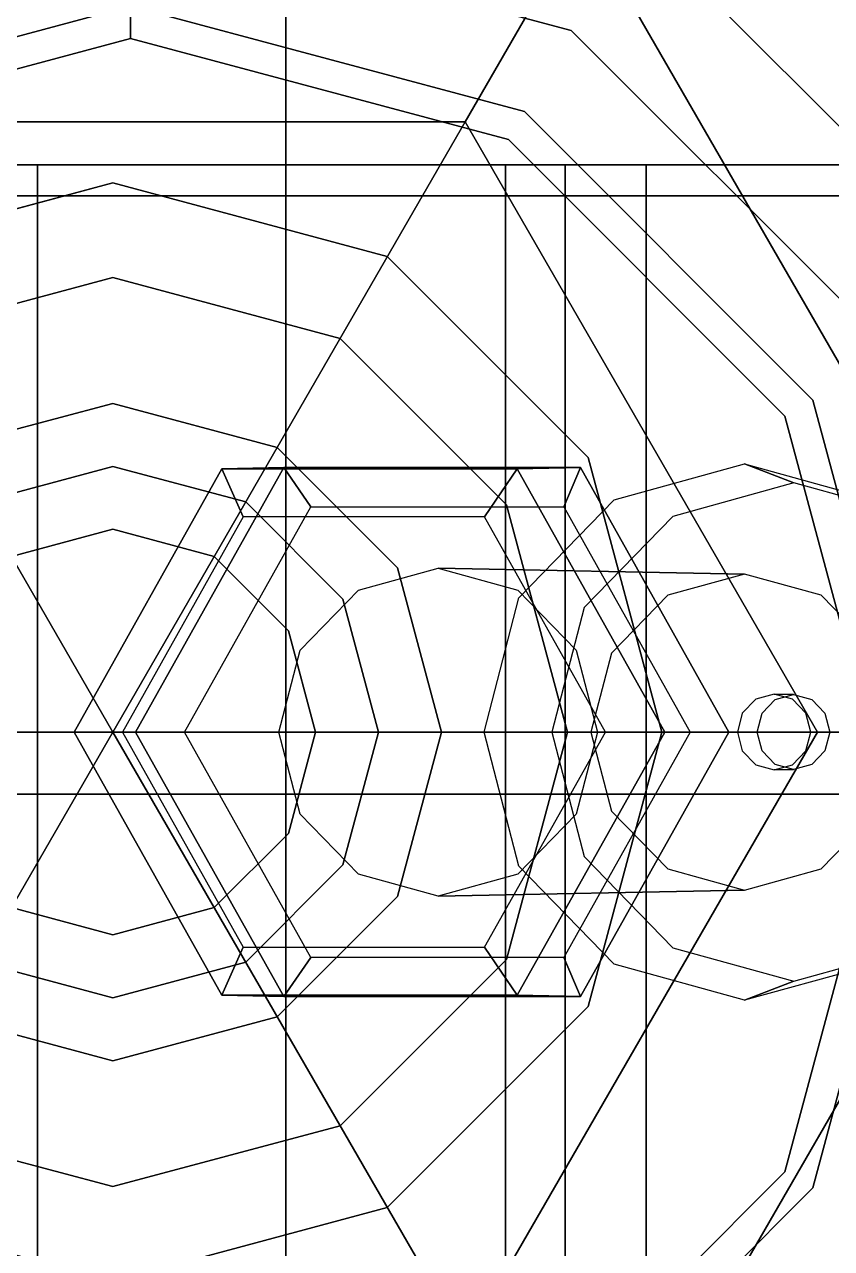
# Model space of a CAD drawing. Extents: x -1 to 1387, y -679 to 1.
# Drawn here: x 1179.15 to 1191.96, y -486.36 to -466.94 of the extents above; entities that cross this region are included whole.
import ezdxf

# ---------------------------------------------------------------- set-up
doc = ezdxf.new("R2010")
doc.units = 0
for name, color, linetype in [('PQ_200_3D', 1, 'Continuous'), ('PQ_BLUE_3D', 5, 'Continuous'), ('PQ_BRONZE_3D', 40, 'Continuous')]:
    doc.layers.add(name, color=color, linetype=linetype)

msp = doc.modelspace()

# ---------------------------------------------------------------- linework, layer by layer
at = {"layer": 'PQ_200_3D'}
for points in [[(1193.324, -590.038, 2.997), (1193.324, -224.401, 2.997), (384.127, -224.401, 2.997), (384.127, -590.038, 2.997)], [(963.981, -224.719, 898.837), (1263.691, -224.719, 898.837), (1263.691, -589.719, 898.837), (963.981, -589.719, 898.837)], [(1263.691, -224.719, 848.886), (963.981, -224.719, 848.886), (963.981, -589.719, 848.886), (1263.691, -589.719, 848.886)], [(1193.324, -230.395, 44.955), (1193.324, -584.044, 44.955), (384.127, -584.044, 44.955), (384.127, -230.395, 44.955)], [(1163.853, -462.165, 756.879), (1204.002, -462.165, 756.879), (1204.002, -494.165, 756.879), (1163.853, -494.165, 756.879)], [(1163.853, -462.165, 764.871), (1201.702, -462.165, 764.871), (1201.702, -494.165, 764.871), (1163.853, -494.165, 764.871)], [(1174.967, -468.485, 764.871), (1180.556, -478.165, 764.871), (1180.556, -478.165, 764.871), (1169.378, -478.165, 764.871)], [(1186.145, -468.485, 764.871), (1180.556, -478.165, 764.871), (1180.556, -478.165, 764.871), (1174.967, -468.485, 764.871)], [(1191.734, -478.165, 764.871), (1180.556, -478.165, 764.871), (1180.556, -478.165, 764.871), (1186.145, -468.485, 764.871)], [(1233.992, -469.165, 809.54), (1123.026, -469.165, 836.582), (1123.026, -487.165, 836.582), (1233.992, -487.165, 809.54)], [(1189.02, -469.165, 808.16), (1230.888, -469.165, 797.957), (1230.888, -487.165, 797.957), (1189.02, -487.165, 808.16)], [(1183.269, -473.97, 826.609), (1182.285, -473.99, 822.522), (1179.943, -478.165, 823.093), (1180.916, -478.165, 827.182)], [(1182.285, -473.99, 822.522), (1182.625, -474.751, 822.058), (1180.71, -478.165, 822.524), (1179.943, -478.165, 823.093)], [(1183.7, -474.59, 826.862), (1183.269, -473.97, 826.609), (1180.916, -478.165, 827.182), (1181.695, -478.165, 827.351)], [(1187.976, -473.97, 825.462), (1186.97, -473.99, 821.38), (1182.285, -473.99, 822.522), (1183.269, -473.97, 826.609)], [(1186.97, -473.99, 821.38), (1186.455, -474.751, 821.124), (1182.625, -474.751, 822.058), (1182.285, -473.99, 822.522)], [(1187.71, -474.59, 825.885), (1187.976, -473.97, 825.462), (1183.269, -473.97, 826.609), (1183.7, -474.59, 826.862)], [(1189.312, -478.165, 820.81), (1188.37, -478.165, 820.658), (1186.455, -474.751, 821.124), (1186.97, -473.99, 821.38)], [(1190.329, -478.165, 824.888), (1189.312, -478.165, 820.81), (1186.97, -473.99, 821.38), (1187.976, -473.97, 825.462)], [(1189.715, -478.165, 825.397), (1190.329, -478.165, 824.888), (1187.976, -473.97, 825.462), (1187.71, -474.59, 825.885)], [(1169.378, -478.165, 764.871), (1180.556, -478.165, 764.871), (1180.556, -478.165, 764.871), (1174.967, -487.845, 764.871)], [(1174.967, -487.845, 764.871), (1180.556, -478.165, 764.871), (1180.556, -478.165, 764.871), (1186.145, -487.845, 764.871)], [(1180.916, -478.165, 827.182), (1179.943, -478.165, 823.093), (1182.285, -482.34, 822.522), (1183.269, -482.36, 826.609)], [(1179.943, -478.165, 823.093), (1180.71, -478.165, 822.524), (1182.625, -481.579, 822.058), (1182.285, -482.34, 822.522)], [(1186.145, -487.845, 764.871), (1180.556, -478.165, 764.871), (1180.556, -478.165, 764.871), (1191.734, -478.165, 764.871)], [(1181.695, -478.165, 827.351), (1180.916, -478.165, 827.182), (1183.269, -482.36, 826.609), (1183.7, -481.74, 826.862)], [(1186.97, -482.34, 821.38), (1186.455, -481.579, 821.124), (1188.37, -478.165, 820.658), (1189.312, -478.165, 820.81)], [(1187.976, -482.36, 825.462), (1186.97, -482.34, 821.38), (1189.312, -478.165, 820.81), (1190.329, -478.165, 824.888)], [(1187.71, -481.74, 825.885), (1187.976, -482.36, 825.462), (1190.329, -478.165, 824.888), (1189.715, -478.165, 825.397)], [(1182.285, -482.34, 822.522), (1182.625, -481.579, 822.058), (1186.455, -481.579, 821.124), (1186.97, -482.34, 821.38)], [(1183.7, -481.74, 826.862), (1183.269, -482.36, 826.609), (1187.976, -482.36, 825.462), (1187.71, -481.74, 825.885)], [(1183.269, -482.36, 826.609), (1182.285, -482.34, 822.522), (1186.97, -482.34, 821.38), (1187.976, -482.36, 825.462)]]:
    msp.add_3dface(points, dxfattribs=at)
for points, invisible_edges in [([(1180.837, -465.162, 756.879), (1180.837, -479.148, 756.879), (1180.837, -479.148, 756.879), (1173.843, -467.036, 756.879)], 15), ([(1187.83, -467.036, 756.879), (1180.837, -479.148, 756.879), (1180.837, -479.148, 756.879), (1180.837, -465.162, 756.879)], 15), ([(1173.843, -467.036, 756.879), (1180.837, -479.148, 756.879), (1180.837, -479.148, 756.879), (1168.724, -472.155, 756.879)], 15), ([(1192.949, -472.155, 756.879), (1180.837, -479.148, 756.879), (1180.837, -479.148, 756.879), (1187.83, -467.036, 756.879)], 15), ([(1097.508, -469.165, 836.631), (1096.089, -469.165, 830.808), (1181.502, -469.165, 809.992), (1114.979, -469.165, 832.374)], 15), ([(1114.979, -469.165, 832.374), (1121.515, -469.165, 836.348), (1181.502, -469.165, 809.992)], 15), ([(1121.746, -469.165, 836.469), (1121.515, -469.165, 836.348), (1181.502, -469.165, 809.992)], 15), ([(1121.992, -469.165, 836.559), (1121.746, -469.165, 836.469), (1181.502, -469.165, 809.992)], 15), ([(1122.247, -469.165, 836.615), (1121.992, -469.165, 836.559), (1181.502, -469.165, 809.992)], 15), ([(1122.507, -469.165, 836.638), (1122.247, -469.165, 836.615), (1181.502, -469.165, 809.992)], 15), ([(1122.769, -469.165, 836.627), (1122.507, -469.165, 836.638), (1181.502, -469.165, 809.992)], 15), ([(1123.026, -469.165, 836.582), (1122.769, -469.165, 836.627), (1181.502, -469.165, 809.992)], 15), ([(1123.026, -469.165, 836.582), (1181.502, -469.165, 809.992), (1230.888, -469.165, 797.957), (1233.992, -469.165, 809.54)], 15), ([(1175.678, -469.165, 811.412), (1175.683, -469.165, 808.553), (1181.502, -469.165, 809.992)], 15), ([(1175.683, -469.165, 808.553), (1177.011, -469.165, 806.022), (1181.502, -469.165, 809.992)], 15), ([(1177.011, -469.165, 806.022), (1179.36, -469.165, 804.394), (1181.502, -469.165, 809.992)], 15), ([(1177.011, -469.165, 806.022), (1179.36, -469.165, 804.394), (1179.36, -487.165, 804.394), (1177.011, -487.165, 806.022)], 8), ([(1179.36, -469.165, 804.394), (1182.196, -469.165, 804.039), (1181.502, -469.165, 809.992)], 15), ([(1179.36, -469.165, 804.394), (1182.196, -469.165, 804.039), (1182.196, -487.165, 804.039), (1179.36, -487.165, 804.394)], 2), ([(1182.196, -469.165, 804.039), (1184.875, -469.165, 805.037), (1181.502, -469.165, 809.992)], 15), ([(1184.875, -469.165, 805.037), (1186.786, -469.165, 807.162), (1181.502, -469.165, 809.992)], 15), ([(1181.502, -469.165, 809.992), (1181.502, -469.165, 809.992), (1188.586, -469.165, 808.217), (1189.02, -469.165, 808.16)], 15), ([(1181.502, -469.165, 809.992), (1181.502, -469.165, 809.992), (1188.15, -469.165, 808.177), (1188.586, -469.165, 808.217)], 15), ([(1181.502, -469.165, 809.992), (1181.502, -469.165, 809.992), (1187.732, -469.165, 808.043), (1188.15, -469.165, 808.177)], 15), ([(1181.502, -469.165, 809.992), (1181.502, -469.165, 809.992), (1187.354, -469.165, 807.822), (1187.732, -469.165, 808.043)], 15), ([(1181.502, -469.165, 809.992), (1181.502, -469.165, 809.992), (1187.034, -469.165, 807.524), (1187.354, -469.165, 807.822)], 15), ([(1181.502, -469.165, 809.992), (1181.502, -469.165, 809.992), (1186.786, -469.165, 807.162), (1187.034, -469.165, 807.524)], 15), ([(1182.196, -469.165, 804.039), (1184.875, -469.165, 805.037), (1184.875, -487.165, 805.037), (1182.196, -487.165, 804.039)], 10), ([(1184.875, -469.165, 805.037), (1186.786, -469.165, 807.162), (1186.786, -487.165, 807.162), (1184.875, -487.165, 805.037)], 8), ([(1186.786, -469.165, 807.162), (1187.034, -469.165, 807.524), (1187.034, -487.165, 807.524), (1186.786, -487.165, 807.162)], 2), ([(1187.034, -469.165, 807.524), (1187.354, -469.165, 807.822), (1187.354, -487.165, 807.822), (1187.034, -487.165, 807.524)], 10), ([(1187.354, -469.165, 807.822), (1187.732, -469.165, 808.043), (1187.732, -487.165, 808.043), (1187.354, -487.165, 807.822)], 8), ([(1187.732, -469.165, 808.043), (1188.15, -469.165, 808.177), (1188.15, -487.165, 808.177), (1187.732, -487.165, 808.043)], 2), ([(1188.15, -469.165, 808.177), (1188.586, -469.165, 808.217), (1188.586, -487.165, 808.217), (1188.15, -487.165, 808.177)], 10), ([(1188.586, -469.165, 808.217), (1189.02, -469.165, 808.16), (1189.02, -487.165, 808.16), (1188.586, -487.165, 808.217)], 8), ([(1196.821, -470.931, 734.748), (1176.827, -470.931, 734.748), (1176.827, -469.66, 739.492), (1196.821, -469.66, 739.492)], 1), ([(1196.821, -469.66, 739.492), (1176.827, -469.66, 739.492), (1176.827, -470.931, 744.236), (1196.821, -470.931, 744.236)], 4), ([(1196.821, -474.404, 731.275), (1176.827, -474.404, 731.275), (1176.827, -470.931, 734.748), (1196.821, -470.931, 734.748)], 5), ([(1196.821, -470.931, 744.236), (1176.827, -470.931, 744.236), (1176.827, -474.404, 747.709), (1196.821, -474.404, 747.709)], 5), ([(1168.724, -472.155, 756.879), (1180.837, -479.148, 756.879), (1180.837, -479.148, 756.879), (1166.85, -479.148, 756.879)], 15), ([(1194.823, -479.148, 756.879), (1180.837, -479.148, 756.879), (1180.837, -479.148, 756.879), (1192.949, -472.155, 756.879)], 15), ([(1189.439, -474.743, 850.04), (1188.512, -474.481, 846.874), (1190.578, -473.911, 846.37), (1191.359, -474.213, 849.572)], 1), ([(1188.512, -474.481, 846.874), (1189.359, -475.995, 846.66), (1190.577, -475.659, 846.363), (1190.578, -473.911, 846.37)], 15), ([(1190.578, -473.911, 846.37), (1190.577, -475.659, 846.363), (1191.794, -475.995, 846.067), (1192.645, -474.481, 845.867)], 15), ([(1191.359, -474.213, 849.572), (1190.578, -473.911, 846.37), (1192.645, -474.481, 845.867), (1193.278, -474.743, 849.104)], 4), ([(1191.067, -477.651, 849.629), (1189.439, -474.743, 850.04), (1191.359, -474.213, 849.572), (1191.355, -477.571, 849.558)], 15), ([(1191.355, -477.571, 849.558), (1191.359, -474.213, 849.572), (1193.278, -474.743, 849.104), (1191.644, -477.651, 849.488)], 15), ([(1196.821, -479.148, 730.004), (1176.827, -479.148, 730.004), (1176.827, -474.404, 731.275), (1196.821, -474.404, 731.275)], 4), ([(1196.821, -474.404, 747.709), (1176.827, -474.404, 747.709), (1176.827, -479.148, 748.98), (1196.821, -479.148, 748.98)], 1), ([(1185.722, -478.165, 826.443), (1183.7, -474.59, 826.862), (1181.695, -478.165, 827.351), (1185.722, -478.165, 826.443)], 15), ([(1185.722, -478.165, 826.443), (1187.71, -474.59, 825.885), (1183.7, -474.59, 826.862), (1185.722, -478.165, 826.443)], 15), ([(1185.722, -478.165, 826.443), (1189.715, -478.165, 825.397), (1187.71, -474.59, 825.885), (1185.722, -478.165, 826.443)], 15), ([(1188.034, -476.189, 850.382), (1186.999, -476.038, 847.243), (1188.512, -474.481, 846.874), (1189.439, -474.743, 850.04)], 5), ([(1186.999, -476.038, 847.243), (1188.468, -476.912, 846.877), (1189.359, -475.995, 846.66), (1188.512, -474.481, 846.874)], 15), ([(1192.645, -474.481, 845.867), (1191.794, -475.995, 846.067), (1192.685, -476.912, 845.849), (1194.158, -476.038, 845.498)], 15), ([(1182.625, -474.751, 822.058), (1184.54, -478.165, 821.591), (1184.54, -478.165, 821.591), (1180.71, -478.165, 822.524)], 15), ([(1186.455, -474.751, 821.124), (1184.54, -478.165, 821.591), (1184.54, -478.165, 821.591), (1182.625, -474.751, 822.058)], 15), ([(1188.37, -478.165, 820.658), (1184.54, -478.165, 821.591), (1184.54, -478.165, 821.591), (1186.455, -474.751, 821.124)], 15), ([(1190.856, -477.868, 849.68), (1188.034, -476.189, 850.382), (1189.439, -474.743, 850.04), (1191.067, -477.651, 849.629)], 15), ([(1191.644, -477.651, 849.488), (1193.278, -474.743, 849.104), (1194.684, -476.189, 848.762), (1191.855, -477.868, 849.437)], 15), ([(1189.359, -475.995, 846.66), (1184.455, -475.912, 826.738), (1185.719, -475.563, 826.43), (1190.577, -475.659, 846.363)], 1), ([(1184.455, -475.912, 826.738), (1185.722, -478.165, 826.443), (1185.722, -478.165, 826.443), (1185.719, -475.563, 826.43)], 15), ([(1190.577, -475.659, 846.363), (1185.719, -475.563, 826.43), (1186.983, -475.912, 826.122), (1191.794, -475.995, 846.067)], 4), ([(1185.719, -475.563, 826.43), (1185.722, -478.165, 826.443), (1185.722, -478.165, 826.443), (1186.983, -475.912, 826.122)], 15), ([(1188.468, -476.912, 846.877), (1183.53, -476.864, 826.963), (1184.455, -475.912, 826.738), (1189.359, -475.995, 846.66)], 5), ([(1183.53, -476.864, 826.963), (1185.722, -478.165, 826.443), (1185.722, -478.165, 826.443), (1184.455, -475.912, 826.738)], 15), ([(1186.983, -475.912, 826.122), (1185.722, -478.165, 826.443), (1185.722, -478.165, 826.443), (1187.908, -476.864, 825.896)], 15), ([(1191.794, -475.995, 846.067), (1186.983, -475.912, 826.122), (1187.908, -476.864, 825.896), (1192.685, -476.912, 845.849)], 5), ([(1187.519, -478.165, 850.508), (1186.445, -478.165, 847.378), (1186.999, -476.038, 847.243), (1188.034, -476.189, 850.382)], 4), ([(1186.445, -478.165, 847.378), (1188.142, -478.165, 846.957), (1188.468, -476.912, 846.877), (1186.999, -476.038, 847.243)], 15), ([(1190.778, -478.165, 849.699), (1187.519, -478.165, 850.508), (1188.034, -476.189, 850.382), (1190.856, -477.868, 849.68)], 15), ([(1191.855, -477.868, 849.437), (1194.684, -476.189, 848.762), (1195.198, -478.165, 848.636), (1191.932, -478.165, 849.418)], 15), ([(1188.142, -478.165, 846.957), (1183.191, -478.165, 827.046), (1183.53, -476.864, 826.963), (1188.468, -476.912, 846.877)], 4), ([(1183.191, -478.165, 827.046), (1185.722, -478.165, 826.443), (1185.722, -478.165, 826.443), (1183.53, -476.864, 826.963)], 15), ([(1187.908, -476.864, 825.896), (1185.722, -478.165, 826.443), (1185.722, -478.165, 826.443), (1188.247, -478.165, 825.814)], 15), ([(1192.685, -476.912, 845.849), (1187.908, -476.864, 825.896), (1188.247, -478.165, 825.814), (1193.011, -478.165, 845.77)], 1), ([(1191.047, -478.165, 848.294), (1190.543, -477.865, 848.42), (1190.757, -477.646, 848.368), (1191.047, -478.165, 848.294)], 15), ([(1190.543, -477.865, 848.42), (1190.856, -477.868, 849.68), (1191.067, -477.651, 849.629), (1190.757, -477.646, 848.368)], 5), ([(1191.047, -478.165, 848.294), (1190.757, -477.646, 848.368), (1191.048, -477.566, 848.297), (1191.047, -478.165, 848.294)], 15), ([(1190.757, -477.646, 848.368), (1191.067, -477.651, 849.629), (1191.355, -477.571, 849.558), (1191.048, -477.566, 848.297)], 1), ([(1191.047, -478.165, 848.294), (1191.048, -477.566, 848.297), (1191.339, -477.646, 848.226), (1191.047, -478.165, 848.294)], 15), ([(1191.047, -478.165, 848.294), (1191.339, -477.646, 848.226), (1191.552, -477.865, 848.174), (1191.047, -478.165, 848.294)], 15), ([(1191.048, -477.566, 848.297), (1191.355, -477.571, 849.558), (1191.644, -477.651, 849.488), (1191.339, -477.646, 848.226)], 4), ([(1191.339, -477.646, 848.226), (1191.644, -477.651, 849.488), (1191.855, -477.868, 849.437), (1191.552, -477.865, 848.174)], 5), ([(1191.047, -478.165, 848.294), (1190.465, -478.165, 848.439), (1190.543, -477.865, 848.42), (1191.047, -478.165, 848.294)], 15), ([(1190.465, -478.165, 848.439), (1190.778, -478.165, 849.699), (1190.856, -477.868, 849.68), (1190.543, -477.865, 848.42)], 4), ([(1191.047, -478.165, 848.294), (1191.552, -477.865, 848.174), (1191.63, -478.165, 848.155), (1191.047, -478.165, 848.294)], 15), ([(1191.552, -477.865, 848.174), (1191.855, -477.868, 849.437), (1191.932, -478.165, 849.418), (1191.63, -478.165, 848.155)], 1), ([(1180.71, -478.165, 822.524), (1184.54, -478.165, 821.591), (1184.54, -478.165, 821.591), (1182.625, -481.579, 822.058)], 15), ([(1185.722, -478.165, 826.443), (1181.695, -478.165, 827.351), (1183.7, -481.74, 826.862), (1185.722, -478.165, 826.443)], 15), ([(1182.625, -481.579, 822.058), (1184.54, -478.165, 821.591), (1184.54, -478.165, 821.591), (1186.455, -481.579, 821.124)], 15), ([(1188.468, -479.418, 846.877), (1183.53, -479.466, 826.963), (1183.191, -478.165, 827.046), (1188.142, -478.165, 846.957)], 1), ([(1183.53, -479.466, 826.963), (1185.722, -478.165, 826.443), (1185.722, -478.165, 826.443), (1183.191, -478.165, 827.046)], 15), ([(1184.455, -480.418, 826.738), (1185.722, -478.165, 826.443), (1185.722, -478.165, 826.443), (1183.53, -479.466, 826.963)], 15), ([(1185.722, -478.165, 826.443), (1183.7, -481.74, 826.862), (1187.71, -481.74, 825.885), (1185.722, -478.165, 826.443)], 15), ([(1185.719, -480.767, 826.43), (1185.722, -478.165, 826.443), (1185.722, -478.165, 826.443), (1184.455, -480.418, 826.738)], 15), ([(1186.455, -481.579, 821.124), (1184.54, -478.165, 821.591), (1184.54, -478.165, 821.591), (1188.37, -478.165, 820.658)], 15), ([(1186.983, -480.418, 826.122), (1185.722, -478.165, 826.443), (1185.722, -478.165, 826.443), (1185.719, -480.767, 826.43)], 15), ([(1188.247, -478.165, 825.814), (1185.722, -478.165, 826.443), (1185.722, -478.165, 826.443), (1187.908, -479.466, 825.896)], 15), ([(1187.908, -479.466, 825.896), (1185.722, -478.165, 826.443), (1185.722, -478.165, 826.443), (1186.983, -480.418, 826.122)], 15), ([(1185.722, -478.165, 826.443), (1187.71, -481.74, 825.885), (1189.715, -478.165, 825.397), (1185.722, -478.165, 826.443)], 15), ([(1188.034, -480.141, 850.382), (1186.999, -480.292, 847.243), (1186.445, -478.165, 847.378), (1187.519, -478.165, 850.508)], 1), ([(1186.999, -480.292, 847.243), (1188.468, -479.418, 846.877), (1188.142, -478.165, 846.957), (1186.445, -478.165, 847.378)], 15), ([(1190.856, -478.462, 849.68), (1188.034, -480.141, 850.382), (1187.519, -478.165, 850.508), (1190.778, -478.165, 849.699)], 15), ([(1193.011, -478.165, 845.77), (1188.247, -478.165, 825.814), (1187.908, -479.466, 825.896), (1192.685, -479.418, 845.849)], 4), ([(1191.047, -478.165, 848.294), (1190.543, -478.465, 848.42), (1190.465, -478.165, 848.439), (1191.047, -478.165, 848.294)], 15), ([(1190.543, -478.465, 848.42), (1190.856, -478.462, 849.68), (1190.778, -478.165, 849.699), (1190.465, -478.165, 848.439)], 1), ([(1191.047, -478.165, 848.294), (1190.757, -478.684, 848.368), (1190.543, -478.465, 848.42), (1191.047, -478.165, 848.294)], 15), ([(1191.047, -478.165, 848.294), (1191.048, -478.764, 848.297), (1190.757, -478.684, 848.368), (1191.047, -478.165, 848.294)], 15), ([(1191.047, -478.165, 848.294), (1191.63, -478.165, 848.155), (1191.552, -478.465, 848.174), (1191.047, -478.165, 848.294)], 15), ([(1191.047, -478.165, 848.294), (1191.552, -478.465, 848.174), (1191.339, -478.684, 848.226), (1191.047, -478.165, 848.294)], 15), ([(1191.047, -478.165, 848.294), (1191.339, -478.684, 848.226), (1191.048, -478.764, 848.297), (1191.047, -478.165, 848.294)], 15), ([(1191.63, -478.165, 848.155), (1191.932, -478.165, 849.418), (1191.855, -478.462, 849.437), (1191.552, -478.465, 848.174)], 4), ([(1191.932, -478.165, 849.418), (1195.198, -478.165, 848.636), (1194.684, -480.141, 848.762), (1191.855, -478.462, 849.437)], 15), ([(1191.067, -478.679, 849.629), (1189.439, -481.587, 850.04), (1188.034, -480.141, 850.382), (1190.856, -478.462, 849.68)], 15), ([(1190.757, -478.684, 848.368), (1191.067, -478.679, 849.629), (1190.856, -478.462, 849.68), (1190.543, -478.465, 848.42)], 5), ([(1191.552, -478.465, 848.174), (1191.855, -478.462, 849.437), (1191.644, -478.679, 849.488), (1191.339, -478.684, 848.226)], 5), ([(1191.855, -478.462, 849.437), (1194.684, -480.141, 848.762), (1193.278, -481.587, 849.104), (1191.644, -478.679, 849.488)], 15), ([(1191.355, -478.759, 849.558), (1191.359, -482.117, 849.572), (1189.439, -481.587, 850.04), (1191.067, -478.679, 849.629)], 15), ([(1191.048, -478.764, 848.297), (1191.355, -478.759, 849.558), (1191.067, -478.679, 849.629), (1190.757, -478.684, 848.368)], 4), ([(1191.339, -478.684, 848.226), (1191.644, -478.679, 849.488), (1191.355, -478.759, 849.558), (1191.048, -478.764, 848.297)], 1), ([(1191.644, -478.679, 849.488), (1193.278, -481.587, 849.104), (1191.359, -482.117, 849.572), (1191.355, -478.759, 849.558)], 15), ([(1166.85, -479.148, 756.879), (1180.837, -479.148, 756.879), (1180.837, -479.148, 756.879), (1168.724, -486.141, 756.879)], 15), ([(1168.724, -486.141, 756.879), (1180.837, -479.148, 756.879), (1180.837, -479.148, 756.879), (1173.843, -491.26, 756.879)], 15), ([(1173.843, -491.26, 756.879), (1180.837, -479.148, 756.879), (1180.837, -479.148, 756.879), (1180.837, -493.134, 756.879)], 15), ([(1196.821, -479.148, 748.98), (1176.827, -479.148, 748.98), (1176.827, -483.892, 747.709), (1196.821, -483.892, 747.709)], 4), ([(1196.821, -483.892, 731.275), (1176.827, -483.892, 731.275), (1176.827, -479.148, 730.004), (1196.821, -479.148, 730.004)], 1), ([(1180.837, -493.134, 756.879), (1180.837, -479.148, 756.879), (1180.837, -479.148, 756.879), (1187.83, -491.26, 756.879)], 15), ([(1187.83, -491.26, 756.879), (1180.837, -479.148, 756.879), (1180.837, -479.148, 756.879), (1192.949, -486.141, 756.879)], 15), ([(1192.949, -486.141, 756.879), (1180.837, -479.148, 756.879), (1180.837, -479.148, 756.879), (1194.823, -479.148, 756.879)], 15), ([(1189.359, -480.335, 846.66), (1184.455, -480.418, 826.738), (1183.53, -479.466, 826.963), (1188.468, -479.418, 846.877)], 5), ([(1192.685, -479.418, 845.849), (1187.908, -479.466, 825.896), (1186.983, -480.418, 826.122), (1191.794, -480.335, 846.067)], 5), ([(1188.512, -481.849, 846.874), (1189.359, -480.335, 846.66), (1188.468, -479.418, 846.877), (1186.999, -480.292, 847.243)], 15), ([(1194.158, -480.292, 845.498), (1192.685, -479.418, 845.849), (1191.794, -480.335, 846.067), (1192.645, -481.849, 845.867)], 15), ([(1189.439, -481.587, 850.04), (1188.512, -481.849, 846.874), (1186.999, -480.292, 847.243), (1188.034, -480.141, 850.382)], 5), ([(1190.577, -480.671, 846.363), (1185.719, -480.767, 826.43), (1184.455, -480.418, 826.738), (1189.359, -480.335, 846.66)], 4), ([(1191.794, -480.335, 846.067), (1186.983, -480.418, 826.122), (1185.719, -480.767, 826.43), (1190.577, -480.671, 846.363)], 1), ([(1190.578, -482.419, 846.37), (1190.577, -480.671, 846.363), (1189.359, -480.335, 846.66), (1188.512, -481.849, 846.874)], 15), ([(1192.645, -481.849, 845.867), (1191.794, -480.335, 846.067), (1190.577, -480.671, 846.363), (1190.578, -482.419, 846.37)], 15), ([(1191.359, -482.117, 849.572), (1190.578, -482.419, 846.37), (1188.512, -481.849, 846.874), (1189.439, -481.587, 850.04)], 4), ([(1193.278, -481.587, 849.104), (1192.645, -481.849, 845.867), (1190.578, -482.419, 846.37), (1191.359, -482.117, 849.572)], 1), ([(1196.821, -483.892, 747.709), (1176.827, -483.892, 747.709), (1176.827, -487.365, 744.236), (1196.821, -487.365, 744.236)], 5), ([(1196.821, -487.365, 734.748), (1176.827, -487.365, 734.748), (1176.827, -483.892, 731.275), (1196.821, -483.892, 731.275)], 5)]:
    msp.add_3dface(points, dxfattribs=dict(at, invisible_edges=invisible_edges))
at = {"layer": 'PQ_BLUE_3D'}
for points in [[(1140.797, -263.114, 696.038), (1140.797, -513.114, 696.038), (1220.797, -513.114, 696.038), (1220.797, -263.114, 696.038)], [(1140.797, -263.114, 704.038), (1140.797, -513.114, 704.038), (1220.797, -513.114, 704.038), (1220.797, -263.114, 704.038)], [(1155.797, -500.614, 660.307), (1205.797, -500.614, 660.307), (1205.797, -275.614, 660.307), (1155.797, -275.614, 660.307)], [(1155.797, -500.614, 696.038), (1205.797, -500.614, 696.038), (1205.797, -275.614, 696.038), (1155.797, -275.614, 696.038)]]:
    msp.add_3dface(points, dxfattribs=at)
at = {"layer": 'PQ_BLUE_3D', "invisible_edges": 15}
for points in [[(1124.918, -468.837, 381.434), (1124.918, -454.781, 387.63), (1192.918, -454.781, 387.63), (1192.918, -468.837, 381.434)], [(1124.918, -455.943, 58.465), (1124.918, -467.211, 64.347), (1192.918, -467.211, 64.347), (1192.918, -455.943, 58.465)], [(1124.918, -467.211, 64.347), (1124.918, -478.053, 70.983), (1192.918, -478.053, 70.983), (1192.918, -467.211, 64.347)], [(1124.918, -482.263, 373.969), (1124.918, -468.837, 381.434), (1192.918, -468.837, 381.434), (1192.918, -482.263, 373.969)], [(1124.918, -478.053, 70.983), (1124.918, -488.417, 78.343), (1192.918, -488.417, 78.343), (1192.918, -478.053, 70.983)], [(1124.918, -494.944, 365.3), (1124.918, -482.263, 373.969), (1192.918, -482.263, 373.969), (1192.918, -494.944, 365.3)]]:
    msp.add_3dface(points, dxfattribs=at)
at = {"layer": 'PQ_BRONZE_3D'}
for points, invisible_edges in [([(1180.837, -479.148, 715.019), (1180.837, -458.169, 715.019), (1170.347, -460.98, 715.019), (1180.837, -479.148, 715.019)], 15), ([(1180.837, -479.148, 715.019), (1191.326, -460.98, 715.019), (1180.837, -458.169, 715.019), (1180.837, -479.148, 715.019)], 15), ([(1180.837, -479.148, 715.019), (1170.347, -460.98, 715.019), (1162.668, -468.659, 715.019), (1180.837, -479.148, 715.019)], 15), ([(1180.837, -479.148, 715.019), (1199.005, -468.659, 715.019), (1191.326, -460.98, 715.019), (1180.837, -479.148, 715.019)], 15), ([(1199.005, -468.659, 715.019), (1197.885, -469.305, 715.189), (1190.68, -462.099, 715.189), (1191.326, -460.98, 715.019)], 7), ([(1199.005, -468.659, 704.03), (1191.326, -460.98, 704.03), (1191.326, -460.98, 715.019), (1199.005, -468.659, 715.019)], 10), ([(1196.842, -469.907, 715.688), (1195.946, -470.425, 716.482), (1189.56, -464.038, 716.482), (1190.077, -463.143, 715.688)], 13), ([(1180.837, -463.164, 730.004), (1180.837, -466.648, 734.571), (1174.586, -468.322, 734.571), (1172.844, -465.305, 730.004)], 4), ([(1188.829, -465.305, 730.004), (1187.087, -468.322, 734.571), (1180.837, -466.648, 734.571), (1180.837, -463.164, 730.004)], 1), ([(1195.946, -470.425, 716.482), (1195.259, -470.821, 717.517), (1189.163, -464.726, 717.517), (1189.56, -464.038, 716.482)], 7), ([(1180.837, -467.16, 749.984), (1180.837, -465.162, 753.481), (1173.843, -467.036, 753.481), (1174.842, -468.766, 749.984)], 4), ([(1180.837, -465.162, 753.481), (1180.837, -465.162, 756.879), (1173.843, -467.036, 756.879), (1173.843, -467.036, 753.481)], 4), ([(1186.831, -468.766, 749.984), (1187.83, -467.036, 753.481), (1180.837, -465.162, 753.481), (1180.837, -467.16, 749.984)], 1), ([(1187.83, -467.036, 753.481), (1187.83, -467.036, 756.879), (1180.837, -465.162, 756.879), (1180.837, -465.162, 753.481)], 1), ([(1194.827, -471.071, 718.721), (1194.679, -471.156, 720.014), (1188.829, -465.305, 720.014), (1188.914, -465.158, 718.721)], 13), ([(1194.679, -471.156, 730.004), (1191.662, -472.898, 734.571), (1187.087, -468.322, 734.571), (1188.829, -465.305, 730.004)], 5), ([(1194.679, -471.156, 720.014), (1194.679, -471.156, 730.004), (1188.829, -465.305, 730.004), (1188.829, -465.305, 720.014)], 5), ([(1180.837, -466.648, 734.571), (1180.837, -467.16, 736.247), (1174.842, -468.766, 736.247), (1174.586, -468.322, 734.571)], 4), ([(1187.087, -468.322, 734.571), (1186.831, -468.766, 736.247), (1180.837, -467.16, 736.247), (1180.837, -466.648, 734.571)], 1), ([(1180.837, -467.16, 736.247), (1180.837, -467.16, 749.984), (1174.842, -468.766, 749.984), (1174.842, -468.766, 736.247)], 4), ([(1186.831, -468.766, 736.247), (1186.831, -468.766, 749.984), (1180.837, -467.16, 749.984), (1180.837, -467.16, 736.247)], 1), ([(1191.219, -473.154, 749.984), (1192.949, -472.155, 753.481), (1187.83, -467.036, 753.481), (1186.831, -468.766, 749.984)], 5), ([(1192.949, -472.155, 753.481), (1192.949, -472.155, 756.879), (1187.83, -467.036, 756.879), (1187.83, -467.036, 753.481)], 5), ([(1191.662, -472.898, 734.571), (1191.219, -473.154, 736.247), (1186.831, -468.766, 736.247), (1187.087, -468.322, 734.571)], 5), ([(1180.556, -478.165, 772.575), (1174.967, -468.485, 772.575), (1169.378, -478.165, 772.575), (1180.556, -478.165, 772.575)], 15), ([(1180.556, -478.165, 772.575), (1186.145, -468.485, 772.575), (1174.967, -468.485, 772.575), (1180.556, -478.165, 772.575)], 15), ([(1180.556, -478.165, 772.575), (1191.734, -478.165, 772.575), (1186.145, -468.485, 772.575), (1180.556, -478.165, 772.575)], 15), ([(1180.837, -479.148, 715.019), (1162.668, -468.659, 715.019), (1159.857, -479.148, 715.019), (1180.837, -479.148, 715.019)], 15), ([(1180.837, -479.148, 715.019), (1201.816, -479.148, 715.019), (1199.005, -468.659, 715.019), (1180.837, -479.148, 715.019)], 15), ([(1191.219, -473.154, 736.247), (1191.219, -473.154, 749.984), (1186.831, -468.766, 749.984), (1186.831, -468.766, 736.247)], 5), ([(1180.556, -470.953, 774.572), (1180.556, -469.454, 774.572), (1176.201, -470.621, 774.572), (1176.95, -471.919, 774.572)], 15), ([(1180.556, -469.454, 774.572), (1180.556, -469.454, 775.571), (1176.201, -470.621, 775.571), (1176.201, -470.621, 774.572)], 4), ([(1180.556, -469.454, 775.571), (1180.556, -472.951, 775.571), (1177.949, -473.649, 775.571), (1176.201, -470.621, 775.571)], 15), ([(1184.162, -471.919, 774.572), (1184.911, -470.621, 774.572), (1180.556, -469.454, 774.572), (1180.556, -470.953, 774.572)], 15), ([(1184.911, -470.621, 774.572), (1184.911, -470.621, 775.571), (1180.556, -469.454, 775.571), (1180.556, -469.454, 774.572)], 1), ([(1184.911, -470.621, 775.571), (1183.163, -473.649, 775.571), (1180.556, -472.951, 775.571), (1180.556, -469.454, 775.571)], 15), ([(1188.1, -473.81, 775.571), (1185.072, -475.558, 775.571), (1183.163, -473.649, 775.571), (1184.911, -470.621, 775.571)], 15), ([(1186.802, -474.559, 774.572), (1188.1, -473.81, 774.572), (1184.911, -470.621, 774.572), (1184.162, -471.919, 774.572)], 15), ([(1188.1, -473.81, 774.572), (1188.1, -473.81, 775.571), (1184.911, -470.621, 775.571), (1184.911, -470.621, 774.572)], 5), ([(1180.556, -478.165, 772.575), (1180.556, -470.953, 772.575), (1176.95, -471.919, 772.575), (1180.556, -478.165, 772.575)], 15), ([(1180.556, -470.953, 772.575), (1180.556, -470.953, 774.572), (1176.95, -471.919, 774.572), (1176.95, -471.919, 772.575)], 4), ([(1180.556, -473.95, 799.99), (1180.556, -470.953, 799.99), (1176.95, -471.919, 799.99), (1178.449, -474.515, 799.99)], 15), ([(1180.556, -470.953, 799.99), (1180.556, -470.953, 800.989), (1176.95, -471.919, 800.989), (1176.95, -471.919, 799.99)], 4), ([(1180.556, -470.953, 800.989), (1180.556, -474.949, 800.989), (1178.948, -475.38, 800.989), (1176.95, -471.919, 800.989)], 15), ([(1180.556, -478.165, 772.575), (1184.162, -471.919, 772.575), (1180.556, -470.953, 772.575), (1180.556, -478.165, 772.575)], 15), ([(1184.162, -471.919, 772.575), (1184.162, -471.919, 774.572), (1180.556, -470.953, 774.572), (1180.556, -470.953, 772.575)], 1), ([(1182.664, -474.515, 799.99), (1184.162, -471.919, 799.99), (1180.556, -470.953, 799.99), (1180.556, -473.95, 799.99)], 15), ([(1184.162, -471.919, 799.99), (1184.162, -471.919, 800.989), (1180.556, -470.953, 800.989), (1180.556, -470.953, 799.99)], 1), ([(1184.162, -471.919, 800.989), (1182.164, -475.38, 800.989), (1180.556, -474.949, 800.989), (1180.556, -470.953, 800.989)], 15), ([(1196.821, -479.148, 730.004), (1193.337, -479.148, 734.571), (1191.662, -472.898, 734.571), (1194.679, -471.156, 730.004)], 4), ([(1180.556, -478.165, 772.575), (1176.95, -471.919, 772.575), (1174.31, -474.559, 772.575), (1180.556, -478.165, 772.575)], 15), ([(1180.556, -478.165, 772.575), (1186.802, -474.559, 772.575), (1184.162, -471.919, 772.575), (1180.556, -478.165, 772.575)], 15), ([(1186.802, -474.559, 800.989), (1183.341, -476.557, 800.989), (1182.164, -475.38, 800.989), (1184.162, -471.919, 800.989)], 15), ([(1184.206, -476.057, 799.99), (1186.802, -474.559, 799.99), (1184.162, -471.919, 799.99), (1182.664, -474.515, 799.99)], 15), ([(1186.802, -474.559, 772.575), (1186.802, -474.559, 774.572), (1184.162, -471.919, 774.572), (1184.162, -471.919, 772.575)], 5), ([(1186.802, -474.559, 799.99), (1186.802, -474.559, 800.989), (1184.162, -471.919, 800.989), (1184.162, -471.919, 799.99)], 5), ([(1192.825, -479.148, 749.984), (1194.823, -479.148, 753.481), (1192.949, -472.155, 753.481), (1191.219, -473.154, 749.984)], 4), ([(1180.556, -472.951, 775.571), (1180.556, -472.951, 783.563), (1177.949, -473.649, 783.563), (1177.949, -473.649, 775.571)], 4), ([(1180.556, -472.951, 783.563), (1180.556, -473.95, 783.563), (1178.449, -474.515, 783.563), (1177.949, -473.649, 783.563)], 15), ([(1183.163, -473.649, 775.571), (1183.163, -473.649, 783.563), (1180.556, -472.951, 783.563), (1180.556, -472.951, 775.571)], 1), ([(1183.163, -473.649, 783.563), (1182.664, -474.515, 783.563), (1180.556, -473.95, 783.563), (1180.556, -472.951, 783.563)], 15), ([(1193.337, -479.148, 734.571), (1192.825, -479.148, 736.247), (1191.219, -473.154, 736.247), (1191.662, -472.898, 734.571)], 4), ([(1192.825, -479.148, 736.247), (1192.825, -479.148, 749.984), (1191.219, -473.154, 749.984), (1191.219, -473.154, 736.247)], 4), ([(1185.072, -475.558, 783.563), (1184.206, -476.057, 783.563), (1182.664, -474.515, 783.563), (1183.163, -473.649, 783.563)], 15), ([(1185.072, -475.558, 775.571), (1185.072, -475.558, 783.563), (1183.163, -473.649, 783.563), (1183.163, -473.649, 775.571)], 5), ([(1189.267, -478.165, 775.571), (1185.77, -478.165, 775.571), (1185.072, -475.558, 775.571), (1188.1, -473.81, 775.571)], 15), ([(1187.768, -478.165, 774.572), (1189.267, -478.165, 774.572), (1188.1, -473.81, 774.572), (1186.802, -474.559, 774.572)], 15), ([(1189.267, -478.165, 774.572), (1189.267, -478.165, 775.571), (1188.1, -473.81, 775.571), (1188.1, -473.81, 774.572)], 4), ([(1180.556, -473.95, 783.563), (1180.556, -473.95, 799.99), (1178.449, -474.515, 799.99), (1178.449, -474.515, 783.563)], 4), ([(1180.556, -474.949, 802.127), (1180.556, -473.95, 802.127), (1178.449, -474.515, 802.127), (1178.948, -475.38, 802.127)], 15), ([(1180.556, -473.95, 802.127), (1180.556, -473.95, 804.125), (1178.449, -474.515, 804.125), (1178.449, -474.515, 802.127)], 4), ([(1180.556, -473.95, 804.125), (1180.556, -478.165, 804.125), (1180.556, -478.165, 804.125), (1178.449, -474.515, 804.125)], 15), ([(1182.664, -474.515, 783.563), (1182.664, -474.515, 799.99), (1180.556, -473.95, 799.99), (1180.556, -473.95, 783.563)], 1), ([(1182.164, -475.38, 802.127), (1182.664, -474.515, 802.127), (1180.556, -473.95, 802.127), (1180.556, -474.949, 802.127)], 15), ([(1182.664, -474.515, 802.127), (1182.664, -474.515, 804.125), (1180.556, -473.95, 804.125), (1180.556, -473.95, 802.127)], 1), ([(1182.664, -474.515, 804.125), (1180.556, -478.165, 804.125), (1180.556, -478.165, 804.125), (1180.556, -473.95, 804.125)], 15), ([(1180.556, -478.165, 772.575), (1174.31, -474.559, 772.575), (1173.344, -478.165, 772.575), (1180.556, -478.165, 772.575)], 15), ([(1178.449, -474.515, 804.125), (1180.556, -478.165, 804.125), (1180.556, -478.165, 804.125), (1176.906, -476.057, 804.125)], 15), ([(1184.206, -476.057, 804.125), (1180.556, -478.165, 804.125), (1180.556, -478.165, 804.125), (1182.664, -474.515, 804.125)], 15), ([(1180.556, -478.165, 772.575), (1187.768, -478.165, 772.575), (1186.802, -474.559, 772.575), (1180.556, -478.165, 772.575)], 15), ([(1183.341, -476.557, 802.127), (1184.206, -476.057, 802.127), (1182.664, -474.515, 802.127), (1182.164, -475.38, 802.127)], 15), ([(1184.206, -476.057, 783.563), (1184.206, -476.057, 799.99), (1182.664, -474.515, 799.99), (1182.664, -474.515, 783.563)], 5), ([(1184.206, -476.057, 802.127), (1184.206, -476.057, 804.125), (1182.664, -474.515, 804.125), (1182.664, -474.515, 802.127)], 5), ([(1187.768, -478.165, 800.989), (1183.772, -478.165, 800.989), (1183.341, -476.557, 800.989), (1186.802, -474.559, 800.989)], 15), ([(1184.771, -478.165, 799.99), (1187.768, -478.165, 799.99), (1186.802, -474.559, 799.99), (1184.206, -476.057, 799.99)], 15), ([(1187.768, -478.165, 772.575), (1187.768, -478.165, 774.572), (1186.802, -474.559, 774.572), (1186.802, -474.559, 772.575)], 4), ([(1187.768, -478.165, 799.99), (1187.768, -478.165, 800.989), (1186.802, -474.559, 800.989), (1186.802, -474.559, 799.99)], 4), ([(1180.556, -474.949, 800.989), (1180.556, -474.949, 802.127), (1178.948, -475.38, 802.127), (1178.948, -475.38, 800.989)], 4), ([(1182.164, -475.38, 800.989), (1182.164, -475.38, 802.127), (1180.556, -474.949, 802.127), (1180.556, -474.949, 800.989)], 1), ([(1183.341, -476.557, 800.989), (1183.341, -476.557, 802.127), (1182.164, -475.38, 802.127), (1182.164, -475.38, 800.989)], 5), ([(1185.77, -478.165, 783.563), (1184.771, -478.165, 783.563), (1184.206, -476.057, 783.563), (1185.072, -475.558, 783.563)], 15), ([(1185.77, -478.165, 775.571), (1185.77, -478.165, 783.563), (1185.072, -475.558, 783.563), (1185.072, -475.558, 775.571)], 4), ([(1176.906, -476.057, 804.125), (1180.556, -478.165, 804.125), (1180.556, -478.165, 804.125), (1176.341, -478.165, 804.125)], 15), ([(1184.771, -478.165, 804.125), (1180.556, -478.165, 804.125), (1180.556, -478.165, 804.125), (1184.206, -476.057, 804.125)], 15), ([(1183.772, -478.165, 802.127), (1184.771, -478.165, 802.127), (1184.206, -476.057, 802.127), (1183.341, -476.557, 802.127)], 15), ([(1184.771, -478.165, 783.563), (1184.771, -478.165, 799.99), (1184.206, -476.057, 799.99), (1184.206, -476.057, 783.563)], 4), ([(1184.771, -478.165, 802.127), (1184.771, -478.165, 804.125), (1184.206, -476.057, 804.125), (1184.206, -476.057, 802.127)], 4), ([(1183.772, -478.165, 800.989), (1183.772, -478.165, 802.127), (1183.341, -476.557, 802.127), (1183.341, -476.557, 800.989)], 4), ([(1180.556, -478.165, 772.575), (1169.378, -478.165, 772.575), (1174.967, -487.845, 772.575), (1180.556, -478.165, 772.575)], 15), ([(1180.556, -478.165, 772.575), (1173.344, -478.165, 772.575), (1174.31, -481.771, 772.575), (1180.556, -478.165, 772.575)], 15), ([(1180.556, -478.165, 772.575), (1174.31, -481.771, 772.575), (1176.95, -484.411, 772.575), (1180.556, -478.165, 772.575)], 15), ([(1180.556, -478.165, 772.575), (1174.967, -487.845, 772.575), (1186.145, -487.845, 772.575), (1180.556, -478.165, 772.575)], 15), ([(1176.341, -478.165, 804.125), (1180.556, -478.165, 804.125), (1180.556, -478.165, 804.125), (1176.906, -480.273, 804.125)], 15), ([(1176.906, -480.273, 804.125), (1180.556, -478.165, 804.125), (1180.556, -478.165, 804.125), (1178.449, -481.815, 804.125)], 15), ([(1180.556, -478.165, 772.575), (1176.95, -484.411, 772.575), (1180.556, -485.377, 772.575), (1180.556, -478.165, 772.575)], 15), ([(1178.449, -481.815, 804.125), (1180.556, -478.165, 804.125), (1180.556, -478.165, 804.125), (1180.556, -482.38, 804.125)], 15), ([(1180.556, -478.165, 772.575), (1180.556, -485.377, 772.575), (1184.162, -484.411, 772.575), (1180.556, -478.165, 772.575)], 15), ([(1180.556, -482.38, 804.125), (1180.556, -478.165, 804.125), (1180.556, -478.165, 804.125), (1182.664, -481.815, 804.125)], 15), ([(1180.556, -478.165, 772.575), (1184.162, -484.411, 772.575), (1186.802, -481.771, 772.575), (1180.556, -478.165, 772.575)], 15), ([(1182.664, -481.815, 804.125), (1180.556, -478.165, 804.125), (1180.556, -478.165, 804.125), (1184.206, -480.273, 804.125)], 15), ([(1180.556, -478.165, 772.575), (1186.802, -481.771, 772.575), (1187.768, -478.165, 772.575), (1180.556, -478.165, 772.575)], 15), ([(1184.206, -480.273, 804.125), (1180.556, -478.165, 804.125), (1180.556, -478.165, 804.125), (1184.771, -478.165, 804.125)], 15), ([(1180.556, -478.165, 772.575), (1186.145, -487.845, 772.575), (1191.734, -478.165, 772.575), (1180.556, -478.165, 772.575)], 15), ([(1186.802, -481.771, 800.989), (1183.341, -479.773, 800.989), (1183.772, -478.165, 800.989), (1187.768, -478.165, 800.989)], 15), ([(1183.341, -479.773, 800.989), (1183.341, -479.773, 802.127), (1183.772, -478.165, 802.127), (1183.772, -478.165, 800.989)], 1), ([(1183.341, -479.773, 802.127), (1184.206, -480.273, 802.127), (1184.771, -478.165, 802.127), (1183.772, -478.165, 802.127)], 15), ([(1185.072, -480.772, 783.563), (1184.206, -480.273, 783.563), (1184.771, -478.165, 783.563), (1185.77, -478.165, 783.563)], 15), ([(1184.206, -480.273, 783.563), (1184.206, -480.273, 799.99), (1184.771, -478.165, 799.99), (1184.771, -478.165, 783.563)], 1), ([(1184.206, -480.273, 799.99), (1186.802, -481.771, 799.99), (1187.768, -478.165, 799.99), (1184.771, -478.165, 799.99)], 15), ([(1184.206, -480.273, 802.127), (1184.206, -480.273, 804.125), (1184.771, -478.165, 804.125), (1184.771, -478.165, 802.127)], 1), ([(1188.1, -482.52, 775.571), (1185.072, -480.772, 775.571), (1185.77, -478.165, 775.571), (1189.267, -478.165, 775.571)], 15), ([(1185.072, -480.772, 775.571), (1185.072, -480.772, 783.563), (1185.77, -478.165, 783.563), (1185.77, -478.165, 775.571)], 1), ([(1186.802, -481.771, 772.575), (1186.802, -481.771, 774.572), (1187.768, -478.165, 774.572), (1187.768, -478.165, 772.575)], 1), ([(1186.802, -481.771, 774.572), (1188.1, -482.52, 774.572), (1189.267, -478.165, 774.572), (1187.768, -478.165, 774.572)], 15), ([(1186.802, -481.771, 799.99), (1186.802, -481.771, 800.989), (1187.768, -478.165, 800.989), (1187.768, -478.165, 799.99)], 1), ([(1188.1, -482.52, 774.572), (1188.1, -482.52, 775.571), (1189.267, -478.165, 775.571), (1189.267, -478.165, 774.572)], 1), ([(1180.837, -479.148, 715.019), (1159.857, -479.148, 715.019), (1162.668, -489.638, 715.019), (1180.837, -479.148, 715.019)], 15), ([(1180.837, -479.148, 715.019), (1162.668, -489.638, 715.019), (1170.347, -497.317, 715.019), (1180.837, -479.148, 715.019)], 15), ([(1180.837, -479.148, 715.019), (1170.347, -497.317, 715.019), (1180.837, -500.127, 715.019), (1180.837, -479.148, 715.019)], 15), ([(1180.837, -479.148, 715.019), (1180.837, -500.127, 715.019), (1191.326, -497.317, 715.019), (1180.837, -479.148, 715.019)], 15), ([(1180.837, -479.148, 715.019), (1191.326, -497.317, 715.019), (1199.005, -489.638, 715.019), (1180.837, -479.148, 715.019)], 15), ([(1180.837, -479.148, 715.019), (1199.005, -489.638, 715.019), (1201.816, -479.148, 715.019), (1180.837, -479.148, 715.019)], 15), ([(1191.662, -485.398, 734.571), (1191.219, -485.142, 736.247), (1192.825, -479.148, 736.247), (1193.337, -479.148, 734.571)], 1), ([(1191.219, -485.142, 736.247), (1191.219, -485.142, 749.984), (1192.825, -479.148, 749.984), (1192.825, -479.148, 736.247)], 1), ([(1191.219, -485.142, 749.984), (1192.949, -486.141, 753.481), (1194.823, -479.148, 753.481), (1192.825, -479.148, 749.984)], 1), ([(1194.679, -487.14, 730.004), (1191.662, -485.398, 734.571), (1193.337, -479.148, 734.571), (1196.821, -479.148, 730.004)], 1), ([(1184.162, -484.411, 800.989), (1182.164, -480.95, 800.989), (1183.341, -479.773, 800.989), (1186.802, -481.771, 800.989)], 15), ([(1182.164, -480.95, 800.989), (1182.164, -480.95, 802.127), (1183.341, -479.773, 802.127), (1183.341, -479.773, 800.989)], 5), ([(1182.164, -480.95, 802.127), (1182.664, -481.815, 802.127), (1184.206, -480.273, 802.127), (1183.341, -479.773, 802.127)], 15), ([(1183.163, -482.681, 783.563), (1182.664, -481.815, 783.563), (1184.206, -480.273, 783.563), (1185.072, -480.772, 783.563)], 15), ([(1182.664, -481.815, 783.563), (1182.664, -481.815, 799.99), (1184.206, -480.273, 799.99), (1184.206, -480.273, 783.563)], 5), ([(1182.664, -481.815, 799.99), (1184.162, -484.411, 799.99), (1186.802, -481.771, 799.99), (1184.206, -480.273, 799.99)], 15), ([(1182.664, -481.815, 802.127), (1182.664, -481.815, 804.125), (1184.206, -480.273, 804.125), (1184.206, -480.273, 802.127)], 5), ([(1184.911, -485.709, 775.571), (1183.163, -482.681, 775.571), (1185.072, -480.772, 775.571), (1188.1, -482.52, 775.571)], 15), ([(1183.163, -482.681, 775.571), (1183.163, -482.681, 783.563), (1185.072, -480.772, 783.563), (1185.072, -480.772, 775.571)], 5), ([(1176.95, -484.411, 800.989), (1178.948, -480.95, 800.989), (1180.556, -481.381, 800.989), (1180.556, -485.377, 800.989)], 15), ([(1178.948, -480.95, 802.127), (1178.449, -481.815, 802.127), (1180.556, -482.38, 802.127), (1180.556, -481.381, 802.127)], 15), ([(1178.948, -480.95, 800.989), (1178.948, -480.95, 802.127), (1180.556, -481.381, 802.127), (1180.556, -481.381, 800.989)], 1), ([(1180.556, -485.377, 800.989), (1180.556, -481.381, 800.989), (1182.164, -480.95, 800.989), (1184.162, -484.411, 800.989)], 15), ([(1180.556, -481.381, 800.989), (1180.556, -481.381, 802.127), (1182.164, -480.95, 802.127), (1182.164, -480.95, 800.989)], 4), ([(1180.556, -481.381, 802.127), (1180.556, -482.38, 802.127), (1182.664, -481.815, 802.127), (1182.164, -480.95, 802.127)], 15), ([(1184.162, -484.411, 772.575), (1184.162, -484.411, 774.572), (1186.802, -481.771, 774.572), (1186.802, -481.771, 772.575)], 5), ([(1184.162, -484.411, 774.572), (1184.911, -485.709, 774.572), (1188.1, -482.52, 774.572), (1186.802, -481.771, 774.572)], 15), ([(1184.162, -484.411, 799.99), (1184.162, -484.411, 800.989), (1186.802, -481.771, 800.989), (1186.802, -481.771, 799.99)], 5), ([(1178.449, -481.815, 799.99), (1176.95, -484.411, 799.99), (1180.556, -485.377, 799.99), (1180.556, -482.38, 799.99)], 15), ([(1177.949, -482.681, 783.563), (1178.449, -481.815, 783.563), (1180.556, -482.38, 783.563), (1180.556, -483.379, 783.563)], 15), ([(1178.449, -481.815, 783.563), (1178.449, -481.815, 799.99), (1180.556, -482.38, 799.99), (1180.556, -482.38, 783.563)], 1), ([(1178.449, -481.815, 802.127), (1178.449, -481.815, 804.125), (1180.556, -482.38, 804.125), (1180.556, -482.38, 802.127)], 1), ([(1180.556, -483.379, 783.563), (1180.556, -482.38, 783.563), (1182.664, -481.815, 783.563), (1183.163, -482.681, 783.563)], 15), ([(1180.556, -482.38, 783.563), (1180.556, -482.38, 799.99), (1182.664, -481.815, 799.99), (1182.664, -481.815, 783.563)], 4), ([(1180.556, -482.38, 799.99), (1180.556, -485.377, 799.99), (1184.162, -484.411, 799.99), (1182.664, -481.815, 799.99)], 15), ([(1180.556, -482.38, 802.127), (1180.556, -482.38, 804.125), (1182.664, -481.815, 804.125), (1182.664, -481.815, 802.127)], 4), ([(1184.911, -485.709, 774.572), (1184.911, -485.709, 775.571), (1188.1, -482.52, 775.571), (1188.1, -482.52, 774.572)], 5), ([(1176.201, -485.709, 775.571), (1177.949, -482.681, 775.571), (1180.556, -483.379, 775.571), (1180.556, -486.876, 775.571)], 15), ([(1177.949, -482.681, 775.571), (1177.949, -482.681, 783.563), (1180.556, -483.379, 783.563), (1180.556, -483.379, 775.571)], 1), ([(1180.556, -486.876, 775.571), (1180.556, -483.379, 775.571), (1183.163, -482.681, 775.571), (1184.911, -485.709, 775.571)], 15), ([(1180.556, -483.379, 775.571), (1180.556, -483.379, 783.563), (1183.163, -482.681, 783.563), (1183.163, -482.681, 775.571)], 4), ([(1176.95, -484.411, 774.572), (1176.201, -485.709, 774.572), (1180.556, -486.876, 774.572), (1180.556, -485.377, 774.572)], 15), ([(1176.95, -484.411, 772.575), (1176.95, -484.411, 774.572), (1180.556, -485.377, 774.572), (1180.556, -485.377, 772.575)], 1), ([(1176.95, -484.411, 799.99), (1176.95, -484.411, 800.989), (1180.556, -485.377, 800.989), (1180.556, -485.377, 799.99)], 1), ([(1180.556, -485.377, 772.575), (1180.556, -485.377, 774.572), (1184.162, -484.411, 774.572), (1184.162, -484.411, 772.575)], 4), ([(1180.556, -485.377, 774.572), (1180.556, -486.876, 774.572), (1184.911, -485.709, 774.572), (1184.162, -484.411, 774.572)], 15), ([(1180.556, -485.377, 799.99), (1180.556, -485.377, 800.989), (1184.162, -484.411, 800.989), (1184.162, -484.411, 799.99)], 4), ([(1187.087, -489.974, 734.571), (1186.831, -489.53, 736.247), (1191.219, -485.142, 736.247), (1191.662, -485.398, 734.571)], 5), ([(1186.831, -489.53, 736.247), (1186.831, -489.53, 749.984), (1191.219, -485.142, 749.984), (1191.219, -485.142, 736.247)], 5), ([(1186.831, -489.53, 749.984), (1187.83, -491.26, 753.481), (1192.949, -486.141, 753.481), (1191.219, -485.142, 749.984)], 5), ([(1188.829, -492.991, 730.004), (1187.087, -489.974, 734.571), (1191.662, -485.398, 734.571), (1194.679, -487.14, 730.004)], 5), ([(1176.201, -485.709, 774.572), (1176.201, -485.709, 775.571), (1180.556, -486.876, 775.571), (1180.556, -486.876, 774.572)], 1), ([(1180.556, -486.876, 774.572), (1180.556, -486.876, 775.571), (1184.911, -485.709, 775.571), (1184.911, -485.709, 774.572)], 4), ([(1187.83, -491.26, 753.481), (1187.83, -491.26, 756.879), (1192.949, -486.141, 756.879), (1192.949, -486.141, 753.481)], 5)]:
    msp.add_3dface(points, dxfattribs=dict(at, invisible_edges=invisible_edges))
for points in [[(1186.145, -468.485, 772.575), (1188.008, -465.258, 771.297), (1173.104, -465.258, 771.297), (1174.967, -468.485, 772.575)], [(1188.008, -465.258, 766.149), (1186.145, -468.485, 764.871), (1174.967, -468.485, 764.871), (1173.104, -465.258, 766.149)], [(1191.734, -478.165, 772.575), (1195.46, -478.165, 771.297), (1188.008, -465.258, 771.297), (1186.145, -468.485, 772.575)], [(1195.46, -478.165, 766.149), (1191.734, -478.165, 764.871), (1186.145, -468.485, 764.871), (1188.008, -465.258, 766.149)], [(1195.46, -478.165, 771.297), (1195.46, -478.165, 766.149), (1188.008, -465.258, 766.149), (1188.008, -465.258, 771.297)], [(1186.145, -487.845, 772.575), (1188.008, -491.072, 771.297), (1195.46, -478.165, 771.297), (1191.734, -478.165, 772.575)], [(1188.008, -491.072, 766.149), (1186.145, -487.845, 764.871), (1191.734, -478.165, 764.871), (1195.46, -478.165, 766.149)], [(1188.008, -491.072, 771.297), (1188.008, -491.072, 766.149), (1195.46, -478.165, 766.149), (1195.46, -478.165, 771.297)]]:
    msp.add_3dface(points, dxfattribs=at)

# ---------------------------------------------------------------- meshes
at = {"layer": 'PQ_200_3D'}
mesh = msp.add_polyface(dxfattribs=at)
corners = [(966.336, -587.219, 898.837), (1261.336, -587.219, 898.837), (1261.336, -227.219, 898.837), (966.336, -227.219, 898.837), (966.336, -587.219, 913.837), (1261.336, -587.219, 913.837), (1261.336, -227.219, 913.837), (966.336, -227.219, 913.837)]
mesh.append_faces([[corners[k] for k in face] for face in [(0, 3, 2, 1), (4, 5, 6, 7), (0, 1, 5, 4), (3, 7, 6, 2), (0, 4, 7, 3), (1, 2, 6, 5)]])
at = {"layer": 'PQ_BLUE_3D'}
mesh = msp.add_polyface(dxfattribs=at)
corners = [(1130.82, -577.219, 420.307), (1230.82, -577.219, 420.307), (1230.82, -237.219, 420.307), (1130.82, -237.219, 420.307), (1130.82, -577.219, 425.307), (1230.82, -577.219, 425.307), (1230.82, -237.219, 425.307), (1130.82, -237.219, 425.307)]
mesh.append_faces([[corners[k] for k in face] for face in [(0, 3, 2, 1), (4, 5, 6, 7), (0, 1, 5, 4), (3, 7, 6, 2), (0, 4, 7, 3), (1, 2, 6, 5)]])
mesh = msp.add_polyface(dxfattribs=at)
corners = [(1130.82, -577.219, 655.307), (1230.82, -577.219, 655.307), (1230.82, -237.219, 655.307), (1130.82, -237.219, 655.307), (1130.82, -577.219, 660.307), (1230.82, -577.219, 660.307), (1230.82, -237.219, 660.307), (1130.82, -237.219, 660.307)]
mesh.append_faces([[corners[k] for k in face] for face in [(0, 3, 2, 1), (4, 5, 6, 7), (0, 1, 5, 4), (3, 7, 6, 2), (0, 4, 7, 3), (1, 2, 6, 5)]])
mesh = msp.add_polyface(dxfattribs=at)
corners = [(1183.301, -567.219, 425.307), (1216.301, -567.219, 425.307), (1216.301, -247.219, 425.307), (1183.301, -247.219, 425.307), (1183.301, -567.219, 655.307), (1216.301, -567.219, 655.307), (1216.301, -247.219, 655.307), (1183.301, -247.219, 655.307)]
mesh.append_faces([[corners[k] for k in face] for face in [(0, 3, 2, 1), (4, 5, 6, 7), (0, 1, 5, 4), (3, 7, 6, 2), (0, 4, 7, 3), (1, 2, 6, 5)]])

doc.saveas('drawing.dxf')
